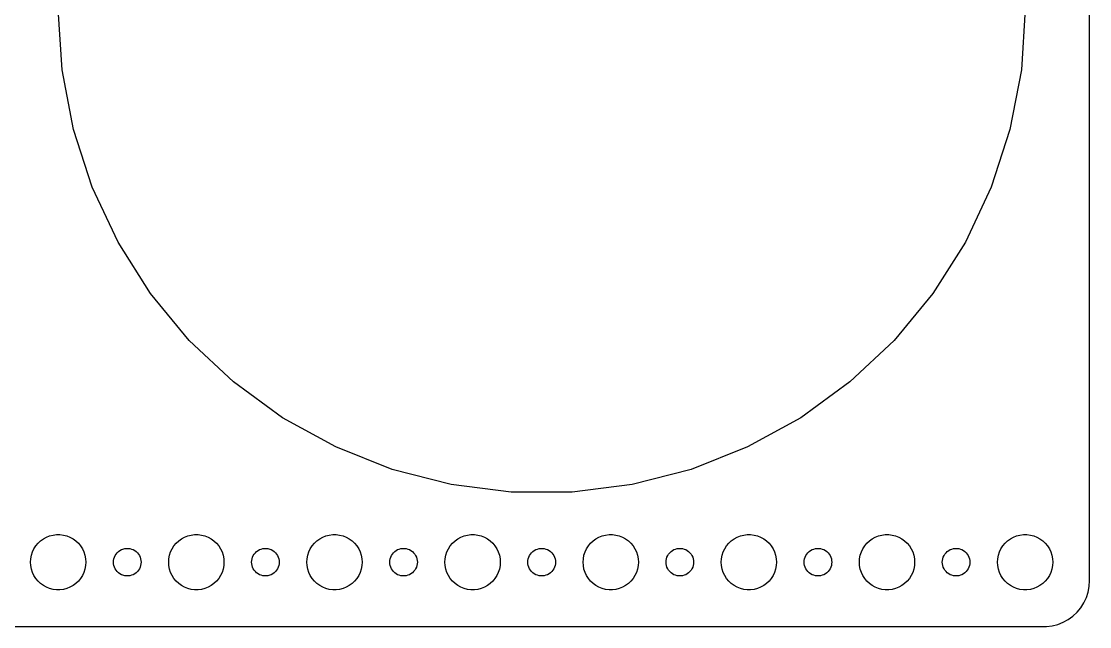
# Model space of a CAD drawing. Header units: metres. Extents: x -224 to 224, y -67 to 67.
# Drawn here: x 108.5 to 224.5, y -67 to -1.3 of the extents above; entities that cross this region are included whole.
import ezdxf

# ---------------------------------------------------------------- set-up
doc = ezdxf.new("R2010")
doc.units = ezdxf.units.M

msp = doc.modelspace()

# ---------------------------------------------------------------- linework, layer by layer
for p, q in [((224.5, -62), (224.5, 62)), ((112.914, -6.57999), (112.5, 0)), ((217.5, 0), (217.086, -6.57999)), ((114.149, -13.0562), (112.914, -6.57999)), ((217.086, -6.57999), (215.851, -13.0562)), ((116.187, -19.3265), (114.149, -13.0562)), ((215.851, -13.0562), (213.813, -19.3265)), ((118.994, -25.2921), (116.187, -19.3265)), ((213.813, -19.3265), (211.006, -25.2921)), ((122.527, -30.8587), (118.994, -25.2921)), ((211.006, -25.2921), (207.473, -30.8587)), ((126.729, -35.9387), (122.527, -30.8587)), ((207.473, -30.8587), (203.271, -35.9387)), ((131.535, -40.4519), (126.729, -35.9387)), ((203.271, -35.9387), (198.465, -40.4519)), ((136.869, -44.3272), (131.535, -40.4519)), ((198.465, -40.4519), (193.131, -44.3272)), ((142.647, -47.5034), (136.869, -44.3272)), ((193.131, -44.3272), (187.353, -47.5034)), ((148.777, -49.9305), (142.647, -47.5034)), ((187.353, -47.5034), (181.223, -49.9305)), ((155.162, -51.5701), (148.777, -49.9305)), ((181.223, -49.9305), (174.838, -51.5701)), ((161.703, -52.3964), (155.162, -51.5701)), ((174.838, -51.5701), (168.297, -52.3964)), ((168.297, -52.3964), (161.703, -52.3964)), ((110.073, -58.2366), (110.313, -57.9464)), ((110.313, -57.9464), (110.588, -57.6885)), ((110.588, -57.6885), (110.893, -57.467)), ((110.893, -57.467), (111.223, -57.2855)), ((111.223, -57.2855), (111.573, -57.1468)), ((111.573, -57.1468), (111.938, -57.0531)), ((111.938, -57.0531), (112.312, -57.0059)), ((112.312, -57.0059), (112.688, -57.0059)), ((112.688, -57.0059), (113.062, -57.0531)), ((113.062, -57.0531), (113.427, -57.1468)), ((113.427, -57.1468), (113.777, -57.2855)), ((113.777, -57.2855), (114.107, -57.467)), ((114.107, -57.467), (114.412, -57.6885)), ((114.412, -57.6885), (114.687, -57.9464)), ((114.687, -57.9464), (114.927, -58.2366)), ((125.073, -58.2366), (125.313, -57.9464)), ((125.313, -57.9464), (125.588, -57.6885)), ((125.588, -57.6885), (125.893, -57.467)), ((125.893, -57.467), (126.223, -57.2855)), ((126.223, -57.2855), (126.573, -57.1468)), ((126.573, -57.1468), (126.938, -57.0531)), ((126.938, -57.0531), (127.312, -57.0059)), ((127.312, -57.0059), (127.688, -57.0059)), ((127.688, -57.0059), (128.062, -57.0531)), ((128.062, -57.0531), (128.427, -57.1468)), ((128.427, -57.1468), (128.777, -57.2855)), ((128.777, -57.2855), (129.107, -57.467)), ((129.107, -57.467), (129.412, -57.6885)), ((129.412, -57.6885), (129.687, -57.9464)), ((129.687, -57.9464), (129.927, -58.2366)), ((140.073, -58.2366), (140.313, -57.9464)), ((140.313, -57.9464), (140.588, -57.6885)), ((140.588, -57.6885), (140.893, -57.467)), ((140.893, -57.467), (141.223, -57.2855)), ((141.223, -57.2855), (141.573, -57.1468)), ((141.573, -57.1468), (141.938, -57.0531)), ((141.938, -57.0531), (142.312, -57.0059)), ((142.312, -57.0059), (142.688, -57.0059)), ((142.688, -57.0059), (143.062, -57.0531)), ((143.062, -57.0531), (143.427, -57.1468)), ((143.427, -57.1468), (143.777, -57.2855)), ((143.777, -57.2855), (144.107, -57.467)), ((144.107, -57.467), (144.412, -57.6885)), ((144.412, -57.6885), (144.687, -57.9464)), ((144.687, -57.9464), (144.927, -58.2366)), ((155.073, -58.2366), (155.313, -57.9464)), ((155.313, -57.9464), (155.588, -57.6885)), ((155.588, -57.6885), (155.893, -57.467)), ((155.893, -57.467), (156.223, -57.2855)), ((156.223, -57.2855), (156.573, -57.1468)), ((156.573, -57.1468), (156.938, -57.0531)), ((156.938, -57.0531), (157.312, -57.0059)), ((157.312, -57.0059), (157.688, -57.0059)), ((157.688, -57.0059), (158.062, -57.0531)), ((158.062, -57.0531), (158.427, -57.1468)), ((158.427, -57.1468), (158.777, -57.2855)), ((158.777, -57.2855), (159.107, -57.467)), ((159.107, -57.467), (159.412, -57.6885)), ((159.412, -57.6885), (159.687, -57.9464)), ((159.687, -57.9464), (159.927, -58.2366)), ((170.073, -58.2366), (170.313, -57.9464)), ((170.313, -57.9464), (170.588, -57.6885)), ((170.588, -57.6885), (170.893, -57.467)), ((170.893, -57.467), (171.223, -57.2855)), ((171.223, -57.2855), (171.573, -57.1468)), ((171.573, -57.1468), (171.938, -57.0531)), ((171.938, -57.0531), (172.312, -57.0059)), ((172.312, -57.0059), (172.688, -57.0059)), ((172.688, -57.0059), (173.062, -57.0531)), ((173.062, -57.0531), (173.427, -57.1468)), ((173.427, -57.1468), (173.777, -57.2855)), ((173.777, -57.2855), (174.107, -57.467)), ((174.107, -57.467), (174.412, -57.6885)), ((174.412, -57.6885), (174.687, -57.9464)), ((174.687, -57.9464), (174.927, -58.2366)), ((185.073, -58.2366), (185.313, -57.9464)), ((185.313, -57.9464), (185.588, -57.6885)), ((185.588, -57.6885), (185.893, -57.467)), ((185.893, -57.467), (186.223, -57.2855)), ((186.223, -57.2855), (186.573, -57.1468)), ((186.573, -57.1468), (186.938, -57.0531)), ((186.938, -57.0531), (187.312, -57.0059)), ((187.312, -57.0059), (187.688, -57.0059)), ((187.688, -57.0059), (188.062, -57.0531)), ((188.062, -57.0531), (188.427, -57.1468)), ((188.427, -57.1468), (188.777, -57.2855)), ((188.777, -57.2855), (189.107, -57.467)), ((189.107, -57.467), (189.412, -57.6885)), ((189.412, -57.6885), (189.687, -57.9464)), ((189.687, -57.9464), (189.927, -58.2366)), ((200.073, -58.2366), (200.313, -57.9464)), ((200.313, -57.9464), (200.588, -57.6885)), ((200.588, -57.6885), (200.893, -57.467)), ((200.893, -57.467), (201.223, -57.2855)), ((201.223, -57.2855), (201.573, -57.1468)), ((201.573, -57.1468), (201.938, -57.0531)), ((201.938, -57.0531), (202.312, -57.0059)), ((202.312, -57.0059), (202.688, -57.0059)), ((202.688, -57.0059), (203.062, -57.0531)), ((203.062, -57.0531), (203.427, -57.1468)), ((203.427, -57.1468), (203.777, -57.2855)), ((203.777, -57.2855), (204.107, -57.467)), ((204.107, -57.467), (204.412, -57.6885)), ((204.412, -57.6885), (204.687, -57.9464)), ((204.687, -57.9464), (204.927, -58.2366)), ((215.073, -58.2366), (215.313, -57.9464)), ((215.313, -57.9464), (215.588, -57.6885)), ((215.588, -57.6885), (215.893, -57.467)), ((215.893, -57.467), (216.223, -57.2855)), ((216.223, -57.2855), (216.573, -57.1468)), ((216.573, -57.1468), (216.938, -57.0531)), ((216.938, -57.0531), (217.312, -57.0059)), ((217.312, -57.0059), (217.688, -57.0059)), ((217.688, -57.0059), (218.062, -57.0531)), ((218.062, -57.0531), (218.427, -57.1468)), ((218.427, -57.1468), (218.777, -57.2855)), ((218.777, -57.2855), (219.107, -57.467)), ((219.107, -57.467), (219.412, -57.6885)), ((219.412, -57.6885), (219.687, -57.9464)), ((219.687, -57.9464), (219.927, -58.2366)), ((109.594, -59.2539), (109.711, -58.8956)), ((109.711, -58.8956), (109.871, -58.5547)), ((109.871, -58.5547), (110.073, -58.2366)), ((114.927, -58.2366), (115.129, -58.5547)), ((115.129, -58.5547), (115.289, -58.8956)), ((115.289, -58.8956), (115.406, -59.2539)), ((118.686, -59.2774), (118.786, -59.1183)), ((118.786, -59.1183), (118.907, -58.9732)), ((118.907, -58.9732), (119.044, -58.8442)), ((119.044, -58.8442), (119.196, -58.7335)), ((119.196, -58.7335), (119.361, -58.6428)), ((119.361, -58.6428), (119.536, -58.5734)), ((119.536, -58.5734), (119.719, -58.5266)), ((119.719, -58.5266), (119.906, -58.503)), ((119.906, -58.503), (120.094, -58.503)), ((120.094, -58.503), (120.281, -58.5266)), ((120.281, -58.5266), (120.464, -58.5734)), ((120.464, -58.5734), (120.639, -58.6428)), ((120.639, -58.6428), (120.804, -58.7335)), ((120.804, -58.7335), (120.956, -58.8442)), ((120.956, -58.8442), (121.093, -58.9732)), ((121.093, -58.9732), (121.214, -59.1183)), ((121.214, -59.1183), (121.314, -59.2774)), ((124.594, -59.2539), (124.711, -58.8956)), ((124.711, -58.8956), (124.871, -58.5547)), ((124.871, -58.5547), (125.073, -58.2366)), ((129.927, -58.2366), (130.129, -58.5547)), ((130.129, -58.5547), (130.289, -58.8956)), ((130.289, -58.8956), (130.406, -59.2539)), ((133.686, -59.2774), (133.786, -59.1183)), ((133.786, -59.1183), (133.907, -58.9732)), ((133.907, -58.9732), (134.044, -58.8442)), ((134.044, -58.8442), (134.196, -58.7335)), ((134.196, -58.7335), (134.361, -58.6428)), ((134.361, -58.6428), (134.536, -58.5734)), ((134.536, -58.5734), (134.719, -58.5266)), ((134.719, -58.5266), (134.906, -58.503)), ((134.906, -58.503), (135.094, -58.503)), ((135.094, -58.503), (135.281, -58.5266)), ((135.281, -58.5266), (135.464, -58.5734)), ((135.464, -58.5734), (135.639, -58.6428)), ((135.639, -58.6428), (135.804, -58.7335)), ((135.804, -58.7335), (135.956, -58.8442)), ((135.956, -58.8442), (136.093, -58.9732)), ((136.093, -58.9732), (136.214, -59.1183)), ((136.214, -59.1183), (136.314, -59.2774)), ((139.594, -59.2539), (139.711, -58.8956)), ((139.711, -58.8956), (139.871, -58.5547)), ((139.871, -58.5547), (140.073, -58.2366)), ((144.927, -58.2366), (145.129, -58.5547)), ((145.129, -58.5547), (145.289, -58.8956)), ((145.289, -58.8956), (145.406, -59.2539)), ((148.686, -59.2774), (148.786, -59.1183)), ((148.786, -59.1183), (148.907, -58.9732)), ((148.907, -58.9732), (149.044, -58.8442)), ((149.044, -58.8442), (149.196, -58.7335)), ((149.196, -58.7335), (149.361, -58.6428)), ((149.361, -58.6428), (149.536, -58.5734)), ((149.536, -58.5734), (149.719, -58.5266)), ((149.719, -58.5266), (149.906, -58.503)), ((149.906, -58.503), (150.094, -58.503)), ((150.094, -58.503), (150.281, -58.5266)), ((150.281, -58.5266), (150.464, -58.5734)), ((150.464, -58.5734), (150.639, -58.6428)), ((150.639, -58.6428), (150.804, -58.7335)), ((150.804, -58.7335), (150.956, -58.8442)), ((150.956, -58.8442), (151.093, -58.9732)), ((151.093, -58.9732), (151.214, -59.1183)), ((151.214, -59.1183), (151.314, -59.2774)), ((154.594, -59.2539), (154.711, -58.8956)), ((154.711, -58.8956), (154.871, -58.5547)), ((154.871, -58.5547), (155.073, -58.2366)), ((159.927, -58.2366), (160.129, -58.5547)), ((160.129, -58.5547), (160.289, -58.8956)), ((160.289, -58.8956), (160.406, -59.2539)), ((163.686, -59.2774), (163.786, -59.1183)), ((163.786, -59.1183), (163.907, -58.9732)), ((163.907, -58.9732), (164.044, -58.8442)), ((164.044, -58.8442), (164.196, -58.7335)), ((164.196, -58.7335), (164.361, -58.6428)), ((164.361, -58.6428), (164.536, -58.5734)), ((164.536, -58.5734), (164.719, -58.5266)), ((164.719, -58.5266), (164.906, -58.503)), ((164.906, -58.503), (165.094, -58.503)), ((165.094, -58.503), (165.281, -58.5266)), ((165.281, -58.5266), (165.464, -58.5734)), ((165.464, -58.5734), (165.639, -58.6428)), ((165.639, -58.6428), (165.804, -58.7335)), ((165.804, -58.7335), (165.956, -58.8442)), ((165.956, -58.8442), (166.093, -58.9732)), ((166.093, -58.9732), (166.214, -59.1183)), ((166.214, -59.1183), (166.314, -59.2774)), ((169.594, -59.2539), (169.711, -58.8956)), ((169.711, -58.8956), (169.871, -58.5547)), ((169.871, -58.5547), (170.073, -58.2366)), ((174.927, -58.2366), (175.129, -58.5547)), ((175.129, -58.5547), (175.289, -58.8956)), ((175.289, -58.8956), (175.406, -59.2539)), ((178.686, -59.2774), (178.786, -59.1183)), ((178.786, -59.1183), (178.907, -58.9732)), ((178.907, -58.9732), (179.044, -58.8442)), ((179.044, -58.8442), (179.196, -58.7335)), ((179.196, -58.7335), (179.361, -58.6428)), ((179.361, -58.6428), (179.536, -58.5734)), ((179.536, -58.5734), (179.719, -58.5266)), ((179.719, -58.5266), (179.906, -58.503)), ((179.906, -58.503), (180.094, -58.503)), ((180.094, -58.503), (180.281, -58.5266)), ((180.281, -58.5266), (180.464, -58.5734)), ((180.464, -58.5734), (180.639, -58.6428)), ((180.639, -58.6428), (180.804, -58.7335)), ((180.804, -58.7335), (180.956, -58.8442)), ((180.956, -58.8442), (181.093, -58.9732)), ((181.093, -58.9732), (181.214, -59.1183)), ((181.214, -59.1183), (181.314, -59.2774)), ((184.594, -59.2539), (184.711, -58.8956)), ((184.711, -58.8956), (184.871, -58.5547)), ((184.871, -58.5547), (185.073, -58.2366)), ((189.927, -58.2366), (190.129, -58.5547)), ((190.129, -58.5547), (190.289, -58.8956)), ((190.289, -58.8956), (190.406, -59.2539)), ((193.686, -59.2774), (193.786, -59.1183)), ((193.786, -59.1183), (193.907, -58.9732)), ((193.907, -58.9732), (194.044, -58.8442)), ((194.044, -58.8442), (194.196, -58.7335)), ((194.196, -58.7335), (194.361, -58.6428)), ((194.361, -58.6428), (194.536, -58.5734)), ((194.536, -58.5734), (194.719, -58.5266)), ((194.719, -58.5266), (194.906, -58.503)), ((194.906, -58.503), (195.094, -58.503)), ((195.094, -58.503), (195.281, -58.5266)), ((195.281, -58.5266), (195.464, -58.5734)), ((195.464, -58.5734), (195.639, -58.6428)), ((195.639, -58.6428), (195.804, -58.7335)), ((195.804, -58.7335), (195.956, -58.8442)), ((195.956, -58.8442), (196.093, -58.9732)), ((196.093, -58.9732), (196.214, -59.1183)), ((196.214, -59.1183), (196.314, -59.2774)), ((199.594, -59.2539), (199.711, -58.8956)), ((199.711, -58.8956), (199.871, -58.5547)), ((199.871, -58.5547), (200.073, -58.2366)), ((204.927, -58.2366), (205.129, -58.5547)), ((205.129, -58.5547), (205.289, -58.8956)), ((205.289, -58.8956), (205.406, -59.2539)), ((208.686, -59.2774), (208.786, -59.1183)), ((208.786, -59.1183), (208.907, -58.9732)), ((208.907, -58.9732), (209.044, -58.8442)), ((209.044, -58.8442), (209.196, -58.7335)), ((209.196, -58.7335), (209.361, -58.6428)), ((209.361, -58.6428), (209.536, -58.5734)), ((209.536, -58.5734), (209.719, -58.5266)), ((209.719, -58.5266), (209.906, -58.503)), ((209.906, -58.503), (210.094, -58.503)), ((210.094, -58.503), (210.281, -58.5266)), ((210.281, -58.5266), (210.464, -58.5734)), ((210.464, -58.5734), (210.639, -58.6428)), ((210.639, -58.6428), (210.804, -58.7335)), ((210.804, -58.7335), (210.956, -58.8442)), ((210.956, -58.8442), (211.093, -58.9732)), ((211.093, -58.9732), (211.214, -59.1183)), ((211.214, -59.1183), (211.314, -59.2774)), ((214.594, -59.2539), (214.711, -58.8956)), ((214.711, -58.8956), (214.871, -58.5547)), ((214.871, -58.5547), (215.073, -58.2366)), ((219.927, -58.2366), (220.129, -58.5547)), ((220.129, -58.5547), (220.289, -58.8956)), ((220.289, -58.8956), (220.406, -59.2539)), ((109.5, -60), (109.524, -59.624)), ((109.524, -60.376), (109.5, -60)), ((109.524, -59.624), (109.594, -59.2539)), ((115.406, -59.2539), (115.476, -59.624)), ((115.476, -59.624), (115.5, -60)), ((115.5, -60), (115.476, -60.376)), ((118.5, -60), (118.512, -59.812)), ((118.512, -60.188), (118.5, -60)), ((118.512, -59.812), (118.547, -59.627)), ((118.547, -60.373), (118.512, -60.188)), ((118.547, -59.627), (118.605, -59.4478)), ((118.605, -59.4478), (118.686, -59.2774)), ((121.314, -59.2774), (121.395, -59.4478)), ((121.395, -59.4478), (121.453, -59.627)), ((121.453, -59.627), (121.488, -59.812)), ((121.488, -60.188), (121.453, -60.373)), ((121.488, -59.812), (121.5, -60)), ((121.5, -60), (121.488, -60.188)), ((124.5, -60), (124.524, -59.624)), ((124.524, -60.376), (124.5, -60)), ((124.524, -59.624), (124.594, -59.2539)), ((130.406, -59.2539), (130.476, -59.624)), ((130.476, -59.624), (130.5, -60)), ((130.5, -60), (130.476, -60.376)), ((133.5, -60), (133.512, -59.812)), ((133.512, -60.188), (133.5, -60)), ((133.512, -59.812), (133.547, -59.627)), ((133.547, -60.373), (133.512, -60.188)), ((133.547, -59.627), (133.605, -59.4478)), ((133.605, -59.4478), (133.686, -59.2774)), ((136.314, -59.2774), (136.395, -59.4478)), ((136.395, -59.4478), (136.453, -59.627)), ((136.453, -59.627), (136.488, -59.812)), ((136.488, -60.188), (136.453, -60.373)), ((136.488, -59.812), (136.5, -60)), ((136.5, -60), (136.488, -60.188)), ((139.5, -60), (139.524, -59.624)), ((139.524, -60.376), (139.5, -60)), ((139.524, -59.624), (139.594, -59.2539)), ((145.406, -59.2539), (145.476, -59.624)), ((145.476, -59.624), (145.5, -60)), ((145.5, -60), (145.476, -60.376)), ((148.5, -60), (148.512, -59.812)), ((148.512, -60.188), (148.5, -60)), ((148.512, -59.812), (148.547, -59.627)), ((148.547, -60.373), (148.512, -60.188)), ((148.547, -59.627), (148.605, -59.4478)), ((148.605, -59.4478), (148.686, -59.2774)), ((151.314, -59.2774), (151.395, -59.4478)), ((151.395, -59.4478), (151.453, -59.627)), ((151.453, -59.627), (151.488, -59.812)), ((151.488, -60.188), (151.453, -60.373)), ((151.488, -59.812), (151.5, -60)), ((151.5, -60), (151.488, -60.188)), ((154.5, -60), (154.524, -59.624)), ((154.524, -60.376), (154.5, -60)), ((154.524, -59.624), (154.594, -59.2539)), ((160.406, -59.2539), (160.476, -59.624)), ((160.476, -59.624), (160.5, -60)), ((160.5, -60), (160.476, -60.376)), ((163.5, -60), (163.512, -59.812)), ((163.512, -60.188), (163.5, -60)), ((163.512, -59.812), (163.547, -59.627)), ((163.547, -60.373), (163.512, -60.188)), ((163.547, -59.627), (163.605, -59.4478)), ((163.605, -59.4478), (163.686, -59.2774)), ((166.314, -59.2774), (166.395, -59.4478)), ((166.395, -59.4478), (166.453, -59.627)), ((166.453, -59.627), (166.488, -59.812)), ((166.488, -60.188), (166.453, -60.373)), ((166.488, -59.812), (166.5, -60)), ((166.5, -60), (166.488, -60.188)), ((169.5, -60), (169.524, -59.624)), ((169.524, -60.376), (169.5, -60)), ((169.524, -59.624), (169.594, -59.2539)), ((175.406, -59.2539), (175.476, -59.624)), ((175.476, -59.624), (175.5, -60)), ((175.5, -60), (175.476, -60.376)), ((178.5, -60), (178.512, -59.812)), ((178.512, -60.188), (178.5, -60)), ((178.512, -59.812), (178.547, -59.627)), ((178.547, -60.373), (178.512, -60.188)), ((178.547, -59.627), (178.605, -59.4478)), ((178.605, -59.4478), (178.686, -59.2774)), ((181.314, -59.2774), (181.395, -59.4478)), ((181.395, -59.4478), (181.453, -59.627)), ((181.453, -59.627), (181.488, -59.812)), ((181.488, -60.188), (181.453, -60.373)), ((181.488, -59.812), (181.5, -60)), ((181.5, -60), (181.488, -60.188)), ((184.5, -60), (184.524, -59.624)), ((184.524, -60.376), (184.5, -60)), ((184.524, -59.624), (184.594, -59.2539)), ((190.406, -59.2539), (190.476, -59.624)), ((190.476, -59.624), (190.5, -60)), ((190.5, -60), (190.476, -60.376)), ((193.5, -60), (193.512, -59.812)), ((193.512, -60.188), (193.5, -60)), ((193.512, -59.812), (193.547, -59.627)), ((193.547, -60.373), (193.512, -60.188)), ((193.547, -59.627), (193.605, -59.4478)), ((193.605, -59.4478), (193.686, -59.2774)), ((196.314, -59.2774), (196.395, -59.4478)), ((196.395, -59.4478), (196.453, -59.627)), ((196.453, -59.627), (196.488, -59.812)), ((196.488, -60.188), (196.453, -60.373)), ((196.488, -59.812), (196.5, -60)), ((196.5, -60), (196.488, -60.188)), ((199.5, -60), (199.524, -59.624)), ((199.524, -60.376), (199.5, -60)), ((199.524, -59.624), (199.594, -59.2539)), ((205.406, -59.2539), (205.476, -59.624)), ((205.476, -59.624), (205.5, -60)), ((205.5, -60), (205.476, -60.376)), ((208.5, -60), (208.512, -59.812)), ((208.512, -60.188), (208.5, -60)), ((208.512, -59.812), (208.547, -59.627)), ((208.547, -60.373), (208.512, -60.188)), ((208.547, -59.627), (208.605, -59.4478)), ((208.605, -59.4478), (208.686, -59.2774)), ((211.314, -59.2774), (211.395, -59.4478)), ((211.395, -59.4478), (211.453, -59.627)), ((211.453, -59.627), (211.488, -59.812)), ((211.488, -60.188), (211.453, -60.373)), ((211.488, -59.812), (211.5, -60)), ((211.5, -60), (211.488, -60.188)), ((214.5, -60), (214.524, -59.624)), ((214.524, -60.376), (214.5, -60)), ((214.524, -59.624), (214.594, -59.2539)), ((220.406, -59.2539), (220.476, -59.624)), ((220.476, -59.624), (220.5, -60)), ((220.5, -60), (220.476, -60.376)), ((109.594, -60.7461), (109.524, -60.376)), ((109.711, -61.1044), (109.594, -60.7461)), ((109.871, -61.4453), (109.711, -61.1044)), ((110.073, -61.7634), (109.871, -61.4453)), ((115.129, -61.4453), (114.927, -61.7634)), ((115.289, -61.1044), (115.129, -61.4453)), ((115.406, -60.7461), (115.289, -61.1044)), ((115.476, -60.376), (115.406, -60.7461)), ((118.605, -60.5522), (118.547, -60.373)), ((118.686, -60.7226), (118.605, -60.5522)), ((118.786, -60.8817), (118.686, -60.7226)), ((118.907, -61.0268), (118.786, -60.8817)), ((119.044, -61.1558), (118.907, -61.0268)), ((119.196, -61.2665), (119.044, -61.1558)), ((119.361, -61.3572), (119.196, -61.2665)), ((119.536, -61.4266), (119.361, -61.3572)), ((119.719, -61.4734), (119.536, -61.4266)), ((119.906, -61.497), (119.719, -61.4734)), ((120.281, -61.4734), (120.094, -61.497)), ((120.464, -61.4266), (120.281, -61.4734)), ((120.639, -61.3572), (120.464, -61.4266)), ((120.804, -61.2665), (120.639, -61.3572)), ((120.956, -61.1558), (120.804, -61.2665)), ((121.093, -61.0268), (120.956, -61.1558)), ((121.214, -60.8817), (121.093, -61.0268)), ((121.314, -60.7226), (121.214, -60.8817)), ((121.395, -60.5522), (121.314, -60.7226)), ((121.453, -60.373), (121.395, -60.5522)), ((124.594, -60.7461), (124.524, -60.376)), ((124.711, -61.1044), (124.594, -60.7461)), ((124.871, -61.4453), (124.711, -61.1044)), ((125.073, -61.7634), (124.871, -61.4453)), ((130.129, -61.4453), (129.927, -61.7634)), ((130.289, -61.1044), (130.129, -61.4453)), ((130.406, -60.7461), (130.289, -61.1044)), ((130.476, -60.376), (130.406, -60.7461)), ((133.605, -60.5522), (133.547, -60.373)), ((133.686, -60.7226), (133.605, -60.5522)), ((133.786, -60.8817), (133.686, -60.7226)), ((133.907, -61.0268), (133.786, -60.8817)), ((134.044, -61.1558), (133.907, -61.0268)), ((134.196, -61.2665), (134.044, -61.1558)), ((134.361, -61.3572), (134.196, -61.2665)), ((134.536, -61.4266), (134.361, -61.3572)), ((134.719, -61.4734), (134.536, -61.4266)), ((134.906, -61.497), (134.719, -61.4734)), ((135.281, -61.4734), (135.094, -61.497)), ((135.464, -61.4266), (135.281, -61.4734)), ((135.639, -61.3572), (135.464, -61.4266)), ((135.804, -61.2665), (135.639, -61.3572)), ((135.956, -61.1558), (135.804, -61.2665)), ((136.093, -61.0268), (135.956, -61.1558)), ((136.214, -60.8817), (136.093, -61.0268)), ((136.314, -60.7226), (136.214, -60.8817)), ((136.395, -60.5522), (136.314, -60.7226)), ((136.453, -60.373), (136.395, -60.5522)), ((139.594, -60.7461), (139.524, -60.376)), ((139.711, -61.1044), (139.594, -60.7461)), ((139.871, -61.4453), (139.711, -61.1044)), ((140.073, -61.7634), (139.871, -61.4453)), ((145.129, -61.4453), (144.927, -61.7634)), ((145.289, -61.1044), (145.129, -61.4453)), ((145.406, -60.7461), (145.289, -61.1044)), ((145.476, -60.376), (145.406, -60.7461)), ((148.605, -60.5522), (148.547, -60.373)), ((148.686, -60.7226), (148.605, -60.5522)), ((148.786, -60.8817), (148.686, -60.7226)), ((148.907, -61.0268), (148.786, -60.8817)), ((149.044, -61.1558), (148.907, -61.0268)), ((149.196, -61.2665), (149.044, -61.1558)), ((149.361, -61.3572), (149.196, -61.2665)), ((149.536, -61.4266), (149.361, -61.3572)), ((149.719, -61.4734), (149.536, -61.4266)), ((149.906, -61.497), (149.719, -61.4734)), ((150.281, -61.4734), (150.094, -61.497)), ((150.464, -61.4266), (150.281, -61.4734)), ((150.639, -61.3572), (150.464, -61.4266)), ((150.804, -61.2665), (150.639, -61.3572)), ((150.956, -61.1558), (150.804, -61.2665)), ((151.093, -61.0268), (150.956, -61.1558)), ((151.214, -60.8817), (151.093, -61.0268)), ((151.314, -60.7226), (151.214, -60.8817)), ((151.395, -60.5522), (151.314, -60.7226)), ((151.453, -60.373), (151.395, -60.5522)), ((154.594, -60.7461), (154.524, -60.376)), ((154.711, -61.1044), (154.594, -60.7461)), ((154.871, -61.4453), (154.711, -61.1044)), ((155.073, -61.7634), (154.871, -61.4453)), ((160.129, -61.4453), (159.927, -61.7634)), ((160.289, -61.1044), (160.129, -61.4453)), ((160.406, -60.7461), (160.289, -61.1044)), ((160.476, -60.376), (160.406, -60.7461)), ((163.605, -60.5522), (163.547, -60.373)), ((163.686, -60.7226), (163.605, -60.5522)), ((163.786, -60.8817), (163.686, -60.7226)), ((163.907, -61.0268), (163.786, -60.8817)), ((164.044, -61.1558), (163.907, -61.0268)), ((164.196, -61.2665), (164.044, -61.1558)), ((164.361, -61.3572), (164.196, -61.2665)), ((164.536, -61.4266), (164.361, -61.3572)), ((164.719, -61.4734), (164.536, -61.4266)), ((164.906, -61.497), (164.719, -61.4734)), ((165.281, -61.4734), (165.094, -61.497)), ((165.464, -61.4266), (165.281, -61.4734)), ((165.639, -61.3572), (165.464, -61.4266)), ((165.804, -61.2665), (165.639, -61.3572)), ((165.956, -61.1558), (165.804, -61.2665)), ((166.093, -61.0268), (165.956, -61.1558)), ((166.214, -60.8817), (166.093, -61.0268)), ((166.314, -60.7226), (166.214, -60.8817)), ((166.395, -60.5522), (166.314, -60.7226)), ((166.453, -60.373), (166.395, -60.5522)), ((169.594, -60.7461), (169.524, -60.376)), ((169.711, -61.1044), (169.594, -60.7461)), ((169.871, -61.4453), (169.711, -61.1044)), ((170.073, -61.7634), (169.871, -61.4453)), ((175.129, -61.4453), (174.927, -61.7634)), ((175.289, -61.1044), (175.129, -61.4453)), ((175.406, -60.7461), (175.289, -61.1044)), ((175.476, -60.376), (175.406, -60.7461)), ((178.605, -60.5522), (178.547, -60.373)), ((178.686, -60.7226), (178.605, -60.5522)), ((178.786, -60.8817), (178.686, -60.7226)), ((178.907, -61.0268), (178.786, -60.8817)), ((179.044, -61.1558), (178.907, -61.0268)), ((179.196, -61.2665), (179.044, -61.1558)), ((179.361, -61.3572), (179.196, -61.2665)), ((179.536, -61.4266), (179.361, -61.3572)), ((179.719, -61.4734), (179.536, -61.4266)), ((179.906, -61.497), (179.719, -61.4734)), ((180.281, -61.4734), (180.094, -61.497)), ((180.464, -61.4266), (180.281, -61.4734)), ((180.639, -61.3572), (180.464, -61.4266)), ((180.804, -61.2665), (180.639, -61.3572)), ((180.956, -61.1558), (180.804, -61.2665)), ((181.093, -61.0268), (180.956, -61.1558)), ((181.214, -60.8817), (181.093, -61.0268)), ((181.314, -60.7226), (181.214, -60.8817)), ((181.395, -60.5522), (181.314, -60.7226)), ((181.453, -60.373), (181.395, -60.5522)), ((184.594, -60.7461), (184.524, -60.376)), ((184.711, -61.1044), (184.594, -60.7461)), ((184.871, -61.4453), (184.711, -61.1044)), ((185.073, -61.7634), (184.871, -61.4453)), ((190.129, -61.4453), (189.927, -61.7634)), ((190.289, -61.1044), (190.129, -61.4453)), ((190.406, -60.7461), (190.289, -61.1044)), ((190.476, -60.376), (190.406, -60.7461)), ((193.605, -60.5522), (193.547, -60.373)), ((193.686, -60.7226), (193.605, -60.5522)), ((193.786, -60.8817), (193.686, -60.7226)), ((193.907, -61.0268), (193.786, -60.8817)), ((194.044, -61.1558), (193.907, -61.0268)), ((194.196, -61.2665), (194.044, -61.1558)), ((194.361, -61.3572), (194.196, -61.2665)), ((194.536, -61.4266), (194.361, -61.3572)), ((194.719, -61.4734), (194.536, -61.4266)), ((194.906, -61.497), (194.719, -61.4734)), ((195.281, -61.4734), (195.094, -61.497)), ((195.464, -61.4266), (195.281, -61.4734)), ((195.639, -61.3572), (195.464, -61.4266)), ((195.804, -61.2665), (195.639, -61.3572)), ((195.956, -61.1558), (195.804, -61.2665)), ((196.093, -61.0268), (195.956, -61.1558)), ((196.214, -60.8817), (196.093, -61.0268)), ((196.314, -60.7226), (196.214, -60.8817)), ((196.395, -60.5522), (196.314, -60.7226)), ((196.453, -60.373), (196.395, -60.5522)), ((199.594, -60.7461), (199.524, -60.376)), ((199.711, -61.1044), (199.594, -60.7461)), ((199.871, -61.4453), (199.711, -61.1044)), ((200.073, -61.7634), (199.871, -61.4453)), ((205.129, -61.4453), (204.927, -61.7634)), ((205.289, -61.1044), (205.129, -61.4453)), ((205.406, -60.7461), (205.289, -61.1044)), ((205.476, -60.376), (205.406, -60.7461)), ((208.605, -60.5522), (208.547, -60.373)), ((208.686, -60.7226), (208.605, -60.5522)), ((208.786, -60.8817), (208.686, -60.7226)), ((208.907, -61.0268), (208.786, -60.8817)), ((209.044, -61.1558), (208.907, -61.0268)), ((209.196, -61.2665), (209.044, -61.1558)), ((209.361, -61.3572), (209.196, -61.2665)), ((209.536, -61.4266), (209.361, -61.3572)), ((209.719, -61.4734), (209.536, -61.4266)), ((209.906, -61.497), (209.719, -61.4734)), ((210.281, -61.4734), (210.094, -61.497)), ((210.464, -61.4266), (210.281, -61.4734)), ((210.639, -61.3572), (210.464, -61.4266)), ((210.804, -61.2665), (210.639, -61.3572)), ((210.956, -61.1558), (210.804, -61.2665)), ((211.093, -61.0268), (210.956, -61.1558)), ((211.214, -60.8817), (211.093, -61.0268)), ((211.314, -60.7226), (211.214, -60.8817)), ((211.395, -60.5522), (211.314, -60.7226)), ((211.453, -60.373), (211.395, -60.5522)), ((214.594, -60.7461), (214.524, -60.376)), ((214.711, -61.1044), (214.594, -60.7461)), ((214.871, -61.4453), (214.711, -61.1044)), ((215.073, -61.7634), (214.871, -61.4453)), ((220.129, -61.4453), (219.927, -61.7634)), ((220.289, -61.1044), (220.129, -61.4453)), ((220.406, -60.7461), (220.289, -61.1044)), ((220.476, -60.376), (220.406, -60.7461)), ((110.313, -62.0536), (110.073, -61.7634)), ((110.588, -62.3115), (110.313, -62.0536)), ((110.893, -62.533), (110.588, -62.3115)), ((111.223, -62.7145), (110.893, -62.533)), ((114.107, -62.533), (113.777, -62.7145)), ((114.412, -62.3115), (114.107, -62.533)), ((114.687, -62.0536), (114.412, -62.3115)), ((114.927, -61.7634), (114.687, -62.0536)), ((120.094, -61.497), (119.906, -61.497)), ((125.313, -62.0536), (125.073, -61.7634)), ((125.588, -62.3115), (125.313, -62.0536)), ((125.893, -62.533), (125.588, -62.3115)), ((126.223, -62.7145), (125.893, -62.533)), ((129.107, -62.533), (128.777, -62.7145)), ((129.412, -62.3115), (129.107, -62.533)), ((129.687, -62.0536), (129.412, -62.3115)), ((129.927, -61.7634), (129.687, -62.0536)), ((135.094, -61.497), (134.906, -61.497)), ((140.313, -62.0536), (140.073, -61.7634)), ((140.588, -62.3115), (140.313, -62.0536)), ((140.893, -62.533), (140.588, -62.3115)), ((141.223, -62.7145), (140.893, -62.533)), ((144.107, -62.533), (143.777, -62.7145)), ((144.412, -62.3115), (144.107, -62.533)), ((144.687, -62.0536), (144.412, -62.3115)), ((144.927, -61.7634), (144.687, -62.0536)), ((150.094, -61.497), (149.906, -61.497)), ((155.313, -62.0536), (155.073, -61.7634)), ((155.588, -62.3115), (155.313, -62.0536)), ((155.893, -62.533), (155.588, -62.3115)), ((156.223, -62.7145), (155.893, -62.533)), ((159.107, -62.533), (158.777, -62.7145)), ((159.412, -62.3115), (159.107, -62.533)), ((159.687, -62.0536), (159.412, -62.3115)), ((159.927, -61.7634), (159.687, -62.0536)), ((165.094, -61.497), (164.906, -61.497)), ((170.313, -62.0536), (170.073, -61.7634)), ((170.588, -62.3115), (170.313, -62.0536)), ((170.893, -62.533), (170.588, -62.3115)), ((171.223, -62.7145), (170.893, -62.533)), ((174.107, -62.533), (173.777, -62.7145)), ((174.412, -62.3115), (174.107, -62.533)), ((174.687, -62.0536), (174.412, -62.3115)), ((174.927, -61.7634), (174.687, -62.0536)), ((180.094, -61.497), (179.906, -61.497)), ((185.313, -62.0536), (185.073, -61.7634)), ((185.588, -62.3115), (185.313, -62.0536)), ((185.893, -62.533), (185.588, -62.3115)), ((186.223, -62.7145), (185.893, -62.533)), ((189.107, -62.533), (188.777, -62.7145)), ((189.412, -62.3115), (189.107, -62.533)), ((189.687, -62.0536), (189.412, -62.3115)), ((189.927, -61.7634), (189.687, -62.0536)), ((195.094, -61.497), (194.906, -61.497)), ((200.313, -62.0536), (200.073, -61.7634)), ((200.588, -62.3115), (200.313, -62.0536)), ((200.893, -62.533), (200.588, -62.3115)), ((201.223, -62.7145), (200.893, -62.533)), ((204.107, -62.533), (203.777, -62.7145)), ((204.412, -62.3115), (204.107, -62.533)), ((204.687, -62.0536), (204.412, -62.3115)), ((204.927, -61.7634), (204.687, -62.0536)), ((210.094, -61.497), (209.906, -61.497)), ((215.313, -62.0536), (215.073, -61.7634)), ((215.588, -62.3115), (215.313, -62.0536)), ((215.893, -62.533), (215.588, -62.3115)), ((216.223, -62.7145), (215.893, -62.533)), ((219.107, -62.533), (218.777, -62.7145)), ((219.412, -62.3115), (219.107, -62.533)), ((219.687, -62.0536), (219.412, -62.3115)), ((219.927, -61.7634), (219.687, -62.0536)), ((224.343, -63.2434), (224.461, -62.6267)), ((224.461, -62.6267), (224.5, -62)), ((111.573, -62.8532), (111.223, -62.7145)), ((111.938, -62.9469), (111.573, -62.8532)), ((112.312, -62.9941), (111.938, -62.9469)), ((112.688, -62.9941), (112.312, -62.9941)), ((113.062, -62.9469), (112.688, -62.9941)), ((113.427, -62.8532), (113.062, -62.9469)), ((113.777, -62.7145), (113.427, -62.8532)), ((126.573, -62.8532), (126.223, -62.7145)), ((126.938, -62.9469), (126.573, -62.8532)), ((127.312, -62.9941), (126.938, -62.9469)), ((127.688, -62.9941), (127.312, -62.9941)), ((128.062, -62.9469), (127.688, -62.9941)), ((128.427, -62.8532), (128.062, -62.9469)), ((128.777, -62.7145), (128.427, -62.8532)), ((141.573, -62.8532), (141.223, -62.7145)), ((141.938, -62.9469), (141.573, -62.8532)), ((142.312, -62.9941), (141.938, -62.9469)), ((142.688, -62.9941), (142.312, -62.9941)), ((143.062, -62.9469), (142.688, -62.9941)), ((143.427, -62.8532), (143.062, -62.9469)), ((143.777, -62.7145), (143.427, -62.8532)), ((156.573, -62.8532), (156.223, -62.7145)), ((156.938, -62.9469), (156.573, -62.8532)), ((157.312, -62.9941), (156.938, -62.9469)), ((157.688, -62.9941), (157.312, -62.9941)), ((158.062, -62.9469), (157.688, -62.9941)), ((158.427, -62.8532), (158.062, -62.9469)), ((158.777, -62.7145), (158.427, -62.8532)), ((171.573, -62.8532), (171.223, -62.7145)), ((171.938, -62.9469), (171.573, -62.8532)), ((172.312, -62.9941), (171.938, -62.9469)), ((172.688, -62.9941), (172.312, -62.9941)), ((173.062, -62.9469), (172.688, -62.9941)), ((173.427, -62.8532), (173.062, -62.9469)), ((173.777, -62.7145), (173.427, -62.8532)), ((186.573, -62.8532), (186.223, -62.7145)), ((186.938, -62.9469), (186.573, -62.8532)), ((187.312, -62.9941), (186.938, -62.9469)), ((187.688, -62.9941), (187.312, -62.9941)), ((188.062, -62.9469), (187.688, -62.9941)), ((188.427, -62.8532), (188.062, -62.9469)), ((188.777, -62.7145), (188.427, -62.8532)), ((201.573, -62.8532), (201.223, -62.7145)), ((201.938, -62.9469), (201.573, -62.8532)), ((202.312, -62.9941), (201.938, -62.9469)), ((202.688, -62.9941), (202.312, -62.9941)), ((203.062, -62.9469), (202.688, -62.9941)), ((203.427, -62.8532), (203.062, -62.9469)), ((203.777, -62.7145), (203.427, -62.8532)), ((216.573, -62.8532), (216.223, -62.7145)), ((216.938, -62.9469), (216.573, -62.8532)), ((217.312, -62.9941), (216.938, -62.9469)), ((217.688, -62.9941), (217.312, -62.9941)), ((218.062, -62.9469), (217.688, -62.9941)), ((218.427, -62.8532), (218.062, -62.9469)), ((218.777, -62.7145), (218.427, -62.8532)), ((224.149, -63.8406), (224.343, -63.2434)), ((223.145, -65.4227), (223.545, -64.9389)), ((223.545, -64.9389), (223.882, -64.4088)), ((223.882, -64.4088), (224.149, -63.8406)), ((222.179, -66.2216), (222.687, -65.8526)), ((222.687, -65.8526), (223.145, -65.4227)), ((-219.814, -66.9901), (219.814, -66.9901)), ((219.814, -66.9901), (220.437, -66.9114)), ((220.437, -66.9114), (221.045, -66.7553)), ((221.045, -66.7553), (221.629, -66.5241)), ((221.629, -66.5241), (222.179, -66.2216))]:
    msp.add_line(p, q)

doc.saveas('drawing.dxf')
